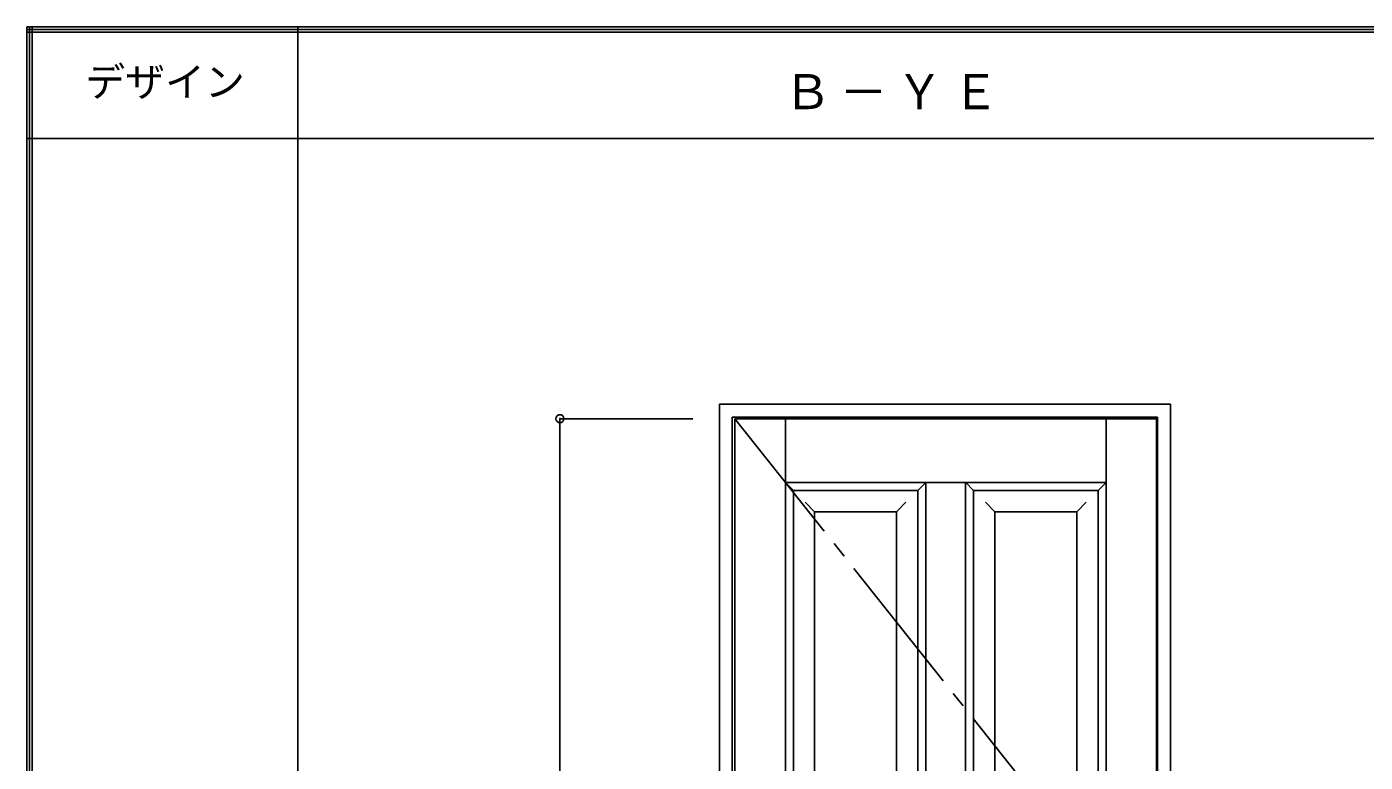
# Model space of a CAD drawing. Units: millimetres, scale not verified. Extents: x -6000 to 5700, y -4307 to 4260.
# Drawn here: x -6000 to -3483, y 2792 to 4175 of the extents above; entities that cross this region are included whole.
import ezdxf
from ezdxf.enums import TextEntityAlignment as Align

# ---------------------------------------------------------------- set-up
doc = ezdxf.new("R2010")
doc.units = ezdxf.units.MM
doc.header["$LTSCALE"] = 30
doc.header["$PDMODE"] = 32
doc.header["$PDSIZE"] = 15
doc.linetypes.add('CHAIN2', pattern=[12, 9, -1, 1, -1])
for name, color, linetype in [('0-2_扉', 7, 'Continuous'), ('0-4_枠', 3, 'Continuous'), ('0-7', 7, 'CHAIN2'), ('0-A_文字', 7, 'Continuous'), ('0-B_寸法', 7, 'Continuous'), ('F-1_枠', 6, 'Continuous'), ('F-A_文字', 7, 'Continuous')]:
    doc.layers.add(name, color=color, linetype=linetype)
doc.styles.add('ＭＳ ゴシック', font='')
doc.styles.get('ＭＳ ゴシック').set_extended_font_data('MS Gothic')

msp = doc.modelspace()

# ---------------------------------------------------------------- linework, layer by layer
at = {"layer": '0-2_扉'}
for p, q in [((-4668.4, 1443), (-4668.4, 3438)), ((-4668.4, 3438), (-3875.4, 3438)), ((-4573.4, 2404.98), (-4573.4, 3438)), ((-3970.4, 1443), (-3970.4, 3438)), ((-3875.4, 1443), (-3875.4, 3438)), ((-4573.4, 3318), (-4231.9, 3318)), ((-4558.4, 2411.41), (-4558.4, 3303)), ((-4324.4, 3303), (-4309.4, 3318)), ((-4324.4, 3303), (-4324.4, 3015)), ((-4309.4, 3318), (-4309.4, 2243)), ((-4234.4, 3318), (-4234.4, 2243)), ((-4219.4, 3303), (-4234.11, 3317.71)), ((-4219.4, 3303), (-4219.4, 3015)), ((-4219.4, 3303), (-3985.4, 3303)), ((-3985.4, 2258), (-3985.4, 3303)), ((-4518.36, 3263), (-4536.04, 3280.68)), ((-4364.36, 3263), (-4346.69, 3280.68)), ((-4179.4, 3263), (-4197.08, 3280.68)), ((-4025.4, 3263), (-4007.72, 3280.68)), ((-4364.36, 3263), (-4518.4, 3263)), ((-4518.4, 2420.34), (-4518.4, 3263)), ((-4364.4, 3263), (-4364.4, 2298)), ((-4025.4, 3263), (-4179.4, 3263)), ((-4179.4, 2298), (-4179.4, 3263)), ((-4025.4, 3263), (-4025.4, 2298)), ((-4558.21, 3120), (-4558.4, 3120)), ((-4324.4, 3015), (-4324.4, 2258)), ((-4219.4, 3015), (-4219.4, 2258))]:
    msp.add_line(p, q, dxfattribs=at)
for points in [[(-4573.4, 3318), (-4558.4, 3303), (-4324.4, 3303)], [(-4231.9, 3318), (-3970.4, 3318), (-3985.4, 3303)]]:
    msp.add_lwpolyline(points, dxfattribs=at)
at = {"layer": '0-4_枠'}
for p, q in [((-4697.4, 3465), (-3849.4, 3465)), ((-4697.4, 1418), (-4697.4, 3465)), ((-3849.4, 1418), (-3849.4, 3465)), ((-4673.4, 3441), (-3873.4, 3441)), ((-4673.4, 1418), (-4673.4, 3441)), ((-3873.4, 1418), (-3873.4, 3441))]:
    msp.add_line(p, q, dxfattribs=at)
at = {"layer": '0-7'}
msp.add_lwpolyline([(-4668.4, 3438), (-3875.4, 2440.5), (-4668.4, 1443)], dxfattribs=at)
at = {"layer": '0-B_寸法', "color": 4}
for q in [(-4747.4, 3438), (-4997.4, 1443)]:
    msp.add_line((-4997.4, 3438), q, dxfattribs=at)
at = {"layer": '0-B_寸法'}
msp.add_point((-4997.4, 3438), dxfattribs=at)
at = {"layer": 'F-1_枠'}
for p, q in [((-6000, 4175), (5700, 4175)), ((-6000, 4175), (-6000, -4205)), ((-6000, 4170), (5700, 4170)), ((-6000, 4165), (5700, 4165)), ((-5995, 4175), (-5995, -4205)), ((-5990, 4175), (-5990, -4205)), ((-5490, 4175), (-5490, -3790)), ((-6000, 3965), (5700, 3965))]:
    msp.add_line(p, q, dxfattribs=at)

# ---------------------------------------------------------------- texts
at = {"layer": '0-A_文字', "insert": (-4576.7, 4020), "char_height": 65.98, "attachment_point": 7, "style": 'ＭＳ ゴシック'}
msp.add_mtext('\\T1.17;Ｂ－ＹＥ', dxfattribs=at)
at = {"layer": 'F-A_文字', "style": 'ＭＳ ゴシック'}
msp.add_text('デザイン', height=54.99, dxfattribs=at).set_placement((-5890, 4027.5), align=Align.BOTTOM_LEFT)

doc.saveas('drawing.dxf')
